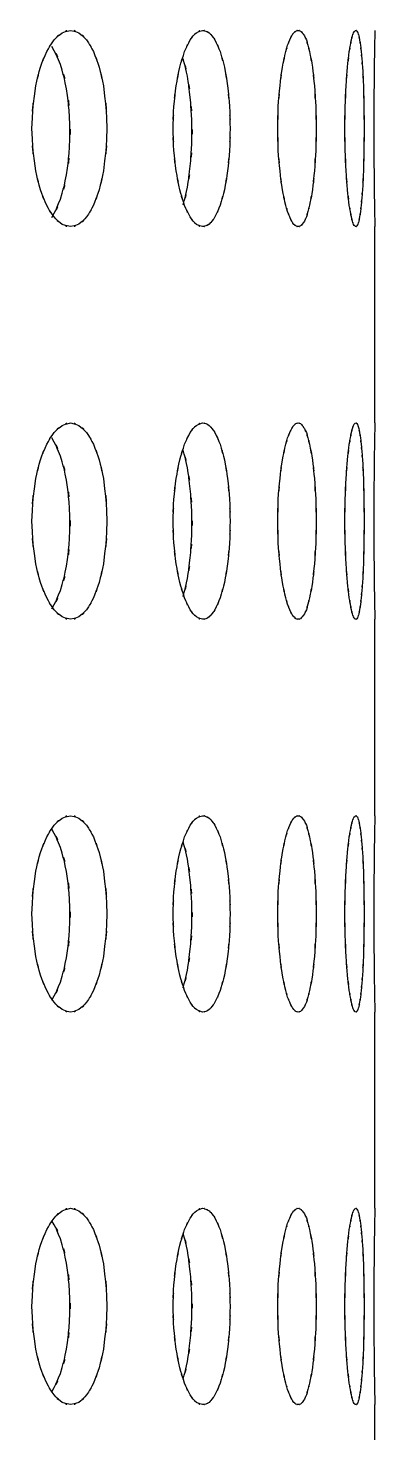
# Model space of a CAD drawing. Extents: x 1 to 213, y 3 to 234.
# Drawn here: x 208.21 to 211.62, y 101.67 to 115.52 of the extents above; entities that cross this region are included whole.
import ezdxf

# ---------------------------------------------------------------- set-up
doc = ezdxf.new("R2010")
doc.units = 0
doc.layers.add('LIVELLO_1', color=160, linetype='Continuous')

# ---------------------------------------------------------------- blocks, each defined once
blk = doc.blocks.new('AI9-BLK1')
at = {"layer": 'LIVELLO_1', "color": 7}
for p, q in [((104.386, -5.521), (104.386, -3.586)), ((104.386, -9.391), (104.386, -7.455)), ((104.386, -13.26), (104.386, -11.326)), ((104.386, -17.129), (104.386, -15.194))]:
    blk.add_line(p, q, dxfattribs=at)
for points, knots in [([(101.01, -2.619), (101.051, -3.252), (100.973, -2.409), (101.049, -3.038), (101.114, -3.316), (101.021, -2.95), (101.095, -3.223), (101.182, -3.454), (101.06, -3.15), (101.156, -3.378), (101.259, -3.552), (101.114, -3.323), (101.229, -3.491), (101.342, -3.605), (101.183, -3.461), (101.308, -3.564), (101.429, -3.607), (101.265, -3.559), (101.391, -3.586), (101.515, -3.559), (101.352, -3.607), (101.472, -3.562), (101.592, -3.461), (101.439, -3.605), (101.549, -3.491), (101.656, -3.32), (101.521, -3.552), (101.616, -3.376), (101.704, -3.148), (101.592, -3.454), (101.672, -3.223), (101.739, -2.95), (101.656, -3.316), (101.714, -3.038), (101.783, -2.409), (101.713, -3.252), (101.749, -2.619), (101.713, -1.987), (101.781, -2.83), (101.714, -2.198), (101.656, -1.922), (101.739, -2.288), (101.672, -2.014), (101.592, -1.784), (101.704, -2.089), (101.616, -1.862), (101.521, -1.687), (101.656, -1.916), (101.549, -1.747), (101.439, -1.634), (101.592, -1.778), (101.472, -1.676), (101.352, -1.63), (101.515, -1.678), (101.391, -1.652), (101.265, -1.68), (101.429, -1.63), (101.308, -1.676), (101.183, -1.778), (101.342, -1.634), (101.229, -1.747), (101.114, -1.916), (101.259, -1.687), (101.156, -1.862), (101.06, -2.089), (101.182, -1.784), (101.095, -2.014), (101.021, -2.288), (101.114, -1.922), (101.049, -2.198), (100.973, -2.83), (101.051, -1.987), (101.01, -2.619)], [0, 0, 0, 0, 1, 1, 1, 2, 2, 2, 3, 3, 3, 4, 4, 4, 5, 5, 5, 6, 6, 6, 7, 7, 7, 8, 8, 8, 9, 9, 9, 10, 10, 10, 11, 11, 11, 12, 12, 12, 13, 13, 13, 14, 14, 14, 15, 15, 15, 16, 16, 16, 17, 17, 17, 18, 18, 18, 19, 19, 19, 20, 20, 20, 21, 21, 21, 22, 22, 22, 23, 23, 23, 24, 24, 24, 24]), ([(102.401, -2.619), (102.409, -2.942), (102.392, -2.511), (102.408, -2.836), (102.438, -3.143), (102.393, -2.731), (102.431, -3.038), (102.481, -3.316), (102.409, -2.947), (102.467, -3.223), (102.532, -3.454), (102.439, -3.148), (102.513, -3.378), (102.592, -3.552), (102.481, -3.32), (102.568, -3.491), (102.613, -3.555), (102.553, -3.471), (102.598, -3.533), (102.644, -3.579), (102.581, -3.519), (102.629, -3.564), (102.721, -3.607), (102.595, -3.559), (102.691, -3.586), (102.74, -3.579), (102.677, -3.592), (102.722, -3.579), (102.77, -3.555), (102.71, -3.592), (102.754, -3.562), (102.799, -3.519), (102.741, -3.579), (102.782, -3.533), (102.827, -3.47), (102.771, -3.554), (102.811, -3.491), (102.893, -3.32), (102.791, -3.551), (102.863, -3.376), (102.929, -3.147), (102.844, -3.453), (102.906, -3.223), (102.956, -2.947), (102.893, -3.315), (102.936, -3.038), (102.967, -2.733), (102.929, -3.143), (102.956, -2.836), (102.967, -2.511), (102.956, -2.943), (102.961, -2.619), (102.956, -2.296), (102.967, -2.726), (102.956, -2.404), (102.929, -2.096), (102.967, -2.506), (102.936, -2.198), (102.893, -1.922), (102.956, -2.288), (102.906, -2.014), (102.844, -1.784), (102.929, -2.091), (102.863, -1.862), (102.791, -1.688), (102.893, -1.918), (102.811, -1.747), (102.771, -1.684), (102.827, -1.767), (102.782, -1.707), (102.741, -1.661), (102.799, -1.719), (102.754, -1.676), (102.71, -1.648), (102.77, -1.683), (102.722, -1.659), (102.677, -1.646), (102.74, -1.659), (102.691, -1.652), (102.595, -1.68), (102.721, -1.631), (102.629, -1.676), (102.581, -1.719), (102.644, -1.661), (102.598, -1.707), (102.553, -1.767), (102.613, -1.684), (102.568, -1.747), (102.481, -1.918), (102.592, -1.688), (102.513, -1.862), (102.439, -2.091), (102.532, -1.784), (102.467, -2.014), (102.409, -2.288), (102.481, -1.922), (102.431, -2.198), (102.393, -2.506), (102.438, -2.096), (102.408, -2.404), (102.392, -2.726), (102.409, -2.296), (102.401, -2.619)], [0, 0, 0, 0, 1, 1, 1, 2, 2, 2, 3, 3, 3, 4, 4, 4, 5, 5, 5, 6, 6, 6, 7, 7, 7, 8, 8, 8, 9, 9, 9, 10, 10, 10, 11, 11, 11, 12, 12, 12, 13, 13, 13, 14, 14, 14, 15, 15, 15, 16, 16, 16, 17, 17, 17, 18, 18, 18, 19, 19, 19, 20, 20, 20, 21, 21, 21, 22, 22, 22, 23, 23, 23, 24, 24, 24, 25, 25, 25, 26, 26, 26, 27, 27, 27, 28, 28, 28, 29, 29, 29, 30, 30, 30, 31, 31, 31, 32, 32, 32, 33, 33, 33, 34, 34, 34, 34]), ([(103.431, -2.619), (103.436, -2.942), (103.427, -2.511), (103.436, -2.836), (103.457, -3.143), (103.427, -2.731), (103.453, -3.038), (103.487, -3.316), (103.436, -2.947), (103.477, -3.223), (103.522, -3.453), (103.457, -3.147), (103.51, -3.378), (103.537, -3.47), (103.499, -3.346), (103.528, -3.438), (103.557, -3.517), (103.517, -3.413), (103.548, -3.491), (103.577, -3.554), (103.537, -3.47), (103.568, -3.533), (103.598, -3.579), (103.555, -3.517), (103.59, -3.564), (103.619, -3.592), (103.577, -3.555), (103.61, -3.579), (103.641, -3.592), (103.598, -3.579), (103.63, -3.586), (103.663, -3.579), (103.621, -3.592), (103.653, -3.579), (103.684, -3.555), (103.644, -3.592), (103.672, -3.562), (103.703, -3.517), (103.664, -3.579), (103.693, -3.533), (103.721, -3.47), (103.684, -3.554), (103.712, -3.491), (103.737, -3.413), (103.703, -3.517), (103.728, -3.438), (103.752, -3.344), (103.721, -3.47), (103.744, -3.376), (103.787, -3.147), (103.733, -3.453), (103.772, -3.223), (103.805, -2.947), (103.764, -3.315), (103.791, -3.038), (103.811, -2.733), (103.787, -3.143), (103.805, -2.836), (103.811, -2.511), (103.805, -2.943), (103.809, -2.619), (103.805, -2.296), (103.811, -2.726), (103.805, -2.404), (103.787, -2.096), (103.811, -2.506), (103.791, -2.198), (103.764, -1.922), (103.805, -2.291), (103.772, -2.014), (103.733, -1.785), (103.787, -2.091), (103.744, -1.862), (103.721, -1.768), (103.752, -1.892), (103.728, -1.799), (103.703, -1.72), (103.737, -1.825), (103.712, -1.747), (103.684, -1.684), (103.721, -1.767), (103.693, -1.707), (103.664, -1.661), (103.703, -1.719), (103.672, -1.676), (103.644, -1.648), (103.684, -1.683), (103.653, -1.659), (103.621, -1.648), (103.663, -1.659), (103.63, -1.652), (103.598, -1.659), (103.641, -1.648), (103.61, -1.659), (103.577, -1.684), (103.619, -1.648), (103.59, -1.676), (103.555, -1.719), (103.598, -1.661), (103.568, -1.707), (103.537, -1.768), (103.577, -1.684), (103.548, -1.747), (103.517, -1.825), (103.557, -1.72), (103.528, -1.799), (103.499, -1.892), (103.537, -1.768), (103.51, -1.862), (103.457, -2.091), (103.522, -1.785), (103.477, -2.014), (103.436, -2.291), (103.487, -1.922), (103.453, -2.198), (103.427, -2.506), (103.457, -2.096), (103.436, -2.404), (103.427, -2.726), (103.436, -2.296), (103.431, -2.619)], [0, 0, 0, 0, 1, 1, 1, 2, 2, 2, 3, 3, 3, 4, 4, 4, 5, 5, 5, 6, 6, 6, 7, 7, 7, 8, 8, 8, 9, 9, 9, 10, 10, 10, 11, 11, 11, 12, 12, 12, 13, 13, 13, 14, 14, 14, 15, 15, 15, 16, 16, 16, 17, 17, 17, 18, 18, 18, 19, 19, 19, 20, 20, 20, 21, 21, 21, 22, 22, 22, 23, 23, 23, 24, 24, 24, 25, 25, 25, 26, 26, 26, 27, 27, 27, 28, 28, 28, 29, 29, 29, 30, 30, 30, 31, 31, 31, 32, 32, 32, 33, 33, 33, 34, 34, 34, 35, 35, 35, 36, 36, 36, 37, 37, 37, 38, 38, 38, 39, 39, 39, 40, 40, 40, 40]), ([(104.09, -2.619), (104.094, -2.942), (104.089, -2.511), (104.094, -2.836), (104.106, -3.143), (104.089, -2.731), (104.104, -3.038), (104.122, -3.315), (104.094, -2.947), (104.117, -3.223), (104.142, -3.453), (104.106, -3.147), (104.135, -3.378), (104.149, -3.47), (104.129, -3.344), (104.145, -3.438), (104.161, -3.517), (104.139, -3.413), (104.155, -3.491), (104.17, -3.552), (104.149, -3.47), (104.166, -3.533), (104.18, -3.577), (104.159, -3.517), (104.176, -3.564), (104.191, -3.589), (104.17, -3.555), (104.188, -3.579), (104.204, -3.592), (104.18, -3.579), (104.198, -3.586), (104.215, -3.579), (104.194, -3.592), (104.209, -3.579), (104.225, -3.554), (104.206, -3.589), (104.219, -3.562), (104.234, -3.517), (104.215, -3.577), (104.228, -3.533), (104.242, -3.47), (104.225, -3.552), (104.236, -3.491), (104.249, -3.413), (104.234, -3.517), (104.245, -3.438), (104.257, -3.344), (104.242, -3.47), (104.252, -3.376), (104.262, -3.267), (104.249, -3.411), (104.259, -3.302), (104.268, -3.181), (104.257, -3.344), (104.265, -3.223), (104.28, -2.947), (104.261, -3.315), (104.273, -3.038), (104.282, -2.733), (104.272, -3.143), (104.278, -2.836), (104.282, -2.511), (104.278, -2.943), (104.281, -2.619), (104.278, -2.296), (104.282, -2.726), (104.278, -2.404), (104.272, -2.096), (104.282, -2.506), (104.273, -2.198), (104.261, -1.923), (104.28, -2.291), (104.265, -2.014), (104.257, -1.895), (104.268, -2.056), (104.259, -1.933), (104.249, -1.827), (104.262, -1.971), (104.252, -1.862), (104.242, -1.769), (104.257, -1.892), (104.245, -1.799), (104.234, -1.72), (104.249, -1.825), (104.236, -1.747), (104.225, -1.684), (104.242, -1.768), (104.228, -1.707), (104.215, -1.661), (104.234, -1.72), (104.219, -1.676), (104.206, -1.649), (104.225, -1.684), (104.209, -1.659), (104.194, -1.648), (104.215, -1.659), (104.198, -1.652), (104.18, -1.659), (104.204, -1.648), (104.188, -1.659), (104.17, -1.684), (104.191, -1.649), (104.176, -1.676), (104.159, -1.72), (104.18, -1.661), (104.166, -1.707), (104.149, -1.768), (104.17, -1.684), (104.155, -1.747), (104.139, -1.825), (104.161, -1.72), (104.145, -1.799), (104.129, -1.892), (104.149, -1.769), (104.135, -1.862), (104.106, -2.091), (104.142, -1.785), (104.117, -2.014), (104.094, -2.291), (104.122, -1.922), (104.104, -2.198), (104.089, -2.507), (104.106, -2.096), (104.094, -2.404), (104.089, -2.726), (104.094, -2.296), (104.09, -2.619)], [0, 0, 0, 0, 1, 1, 1, 2, 2, 2, 3, 3, 3, 4, 4, 4, 5, 5, 5, 6, 6, 6, 7, 7, 7, 8, 8, 8, 9, 9, 9, 10, 10, 10, 11, 11, 11, 12, 12, 12, 13, 13, 13, 14, 14, 14, 15, 15, 15, 16, 16, 16, 17, 17, 17, 18, 18, 18, 19, 19, 19, 20, 20, 20, 21, 21, 21, 22, 22, 22, 23, 23, 23, 24, 24, 24, 25, 25, 25, 26, 26, 26, 27, 27, 27, 28, 28, 28, 29, 29, 29, 30, 30, 30, 31, 31, 31, 32, 32, 32, 33, 33, 33, 34, 34, 34, 35, 35, 35, 36, 36, 36, 37, 37, 37, 38, 38, 38, 39, 39, 39, 40, 40, 40, 41, 41, 41, 42, 42, 42, 42]), ([(104.386, -1.652), (104.38, -1.975), (104.376, -2.298), (104.376, -2.619), (104.376, -2.94), (104.38, -3.265), (104.386, -3.586)], [0, 0, 0, 0, 1, 1, 1, 2, 2, 2, 2]), ([(101.208, -3.495), (101.343, -3.231), (101.173, -3.589), (101.292, -3.315), (101.389, -2.958), (101.269, -3.438), (101.352, -3.077), (101.405, -2.661), (101.342, -3.216), (101.382, -2.799), (101.389, -2.362), (101.389, -2.943), (101.382, -2.507), (101.342, -2.088), (101.405, -2.644), (101.352, -2.228), (101.269, -1.867), (101.389, -2.346), (101.292, -1.987), (101.173, -1.716), (101.343, -2.074), (101.208, -1.81)], [0, 0, 0, 0, 1, 1, 1, 2, 2, 2, 3, 3, 3, 4, 4, 4, 5, 5, 5, 6, 6, 6, 7, 7, 7, 7]), ([(102.5, -3.373), (102.566, -3.114), (102.483, -3.461), (102.541, -3.199), (102.588, -2.891), (102.53, -3.301), (102.569, -2.992), (102.595, -2.657), (102.565, -3.106), (102.585, -2.767), (102.587, -2.421), (102.587, -2.884), (102.585, -2.537), (102.565, -2.198), (102.595, -2.648), (102.569, -2.312), (102.53, -2.003), (102.588, -2.415), (102.541, -2.105), (102.483, -1.843), (102.566, -2.191), (102.5, -1.93)], [0, 0, 0, 0, 1, 1, 1, 2, 2, 2, 3, 3, 3, 4, 4, 4, 5, 5, 5, 6, 6, 6, 7, 7, 7, 7]), ([(101.01, -6.489), (101.051, -7.119), (100.973, -6.28), (101.049, -6.91), (101.114, -7.185), (101.021, -6.817), (101.095, -7.093), (101.182, -7.325), (101.06, -7.017), (101.156, -7.245), (101.259, -7.421), (101.114, -7.192), (101.229, -7.361), (101.342, -7.473), (101.183, -7.332), (101.308, -7.432), (101.429, -7.477), (101.265, -7.428), (101.391, -7.455), (101.515, -7.428), (101.352, -7.477), (101.472, -7.432), (101.592, -7.332), (101.439, -7.473), (101.549, -7.361), (101.656, -7.192), (101.521, -7.421), (101.616, -7.245), (101.704, -7.017), (101.592, -7.325), (101.672, -7.093), (101.739, -6.817), (101.656, -7.185), (101.714, -6.91), (101.783, -6.28), (101.713, -7.119), (101.749, -6.489), (101.713, -5.856), (101.781, -6.696), (101.714, -6.069), (101.656, -5.792), (101.739, -6.159), (101.672, -5.884), (101.592, -5.652), (101.704, -5.96), (101.616, -5.731), (101.521, -5.557), (101.656, -5.785), (101.549, -5.616), (101.439, -5.503), (101.592, -5.647), (101.472, -5.545), (101.352, -5.5), (101.515, -5.549), (101.391, -5.521), (101.265, -5.549), (101.429, -5.5), (101.308, -5.545), (101.183, -5.647), (101.342, -5.503), (101.229, -5.616), (101.114, -5.785), (101.259, -5.557), (101.156, -5.731), (101.06, -5.96), (101.182, -5.652), (101.095, -5.884), (101.021, -6.159), (101.114, -5.791), (101.049, -6.069), (100.973, -6.696), (101.051, -5.856), (101.01, -6.489)], [0, 0, 0, 0, 1, 1, 1, 2, 2, 2, 3, 3, 3, 4, 4, 4, 5, 5, 5, 6, 6, 6, 7, 7, 7, 8, 8, 8, 9, 9, 9, 10, 10, 10, 11, 11, 11, 12, 12, 12, 13, 13, 13, 14, 14, 14, 15, 15, 15, 16, 16, 16, 17, 17, 17, 18, 18, 18, 19, 19, 19, 20, 20, 20, 21, 21, 21, 22, 22, 22, 23, 23, 23, 24, 24, 24, 24]), ([(102.401, -6.489), (102.409, -6.812), (102.392, -6.382), (102.408, -6.703), (102.438, -7.013), (102.393, -6.603), (102.431, -6.91), (102.481, -7.185), (102.409, -6.817), (102.467, -7.093), (102.532, -7.323), (102.439, -7.017), (102.513, -7.245), (102.592, -7.421), (102.481, -7.192), (102.568, -7.361), (102.613, -7.424), (102.553, -7.34), (102.598, -7.402), (102.644, -7.448), (102.581, -7.388), (102.629, -7.432), (102.721, -7.477), (102.595, -7.428), (102.691, -7.455), (102.74, -7.449), (102.677, -7.462), (102.722, -7.45), (102.77, -7.425), (102.71, -7.46), (102.754, -7.432), (102.799, -7.388), (102.741, -7.448), (102.782, -7.402), (102.827, -7.34), (102.771, -7.424), (102.811, -7.361), (102.893, -7.191), (102.791, -7.421), (102.863, -7.245), (102.929, -7.017), (102.844, -7.323), (102.906, -7.093), (102.956, -6.817), (102.893, -7.185), (102.936, -6.91), (102.967, -6.603), (102.929, -7.012), (102.956, -6.706), (102.967, -6.38), (102.956, -6.812), (102.961, -6.489), (102.956, -6.164), (102.967, -6.597), (102.956, -6.271), (102.929, -5.965), (102.967, -6.375), (102.936, -6.069), (102.893, -5.792), (102.956, -6.159), (102.906, -5.884), (102.844, -5.655), (102.929, -5.96), (102.863, -5.731), (102.791, -5.557), (102.893, -5.786), (102.811, -5.616), (102.771, -5.553), (102.827, -5.637), (102.782, -5.577), (102.741, -5.529), (102.799, -5.589), (102.754, -5.545), (102.71, -5.517), (102.77, -5.552), (102.722, -5.527), (102.677, -5.517), (102.74, -5.528), (102.691, -5.521), (102.595, -5.549), (102.721, -5.5), (102.629, -5.545), (102.581, -5.589), (102.644, -5.529), (102.598, -5.577), (102.553, -5.637), (102.613, -5.553), (102.568, -5.616), (102.481, -5.786), (102.592, -5.557), (102.513, -5.731), (102.439, -5.96), (102.532, -5.655), (102.467, -5.884), (102.409, -6.159), (102.481, -5.792), (102.431, -6.069), (102.393, -6.376), (102.438, -5.964), (102.408, -6.272), (102.392, -6.595), (102.409, -6.165), (102.401, -6.489)], [0, 0, 0, 0, 1, 1, 1, 2, 2, 2, 3, 3, 3, 4, 4, 4, 5, 5, 5, 6, 6, 6, 7, 7, 7, 8, 8, 8, 9, 9, 9, 10, 10, 10, 11, 11, 11, 12, 12, 12, 13, 13, 13, 14, 14, 14, 15, 15, 15, 16, 16, 16, 17, 17, 17, 18, 18, 18, 19, 19, 19, 20, 20, 20, 21, 21, 21, 22, 22, 22, 23, 23, 23, 24, 24, 24, 25, 25, 25, 26, 26, 26, 27, 27, 27, 28, 28, 28, 29, 29, 29, 30, 30, 30, 31, 31, 31, 32, 32, 32, 33, 33, 33, 34, 34, 34, 34]), ([(103.431, -6.489), (103.436, -6.812), (103.427, -6.382), (103.436, -6.703), (103.457, -7.013), (103.427, -6.603), (103.453, -6.91), (103.487, -7.185), (103.436, -6.817), (103.477, -7.093), (103.522, -7.323), (103.457, -7.017), (103.51, -7.245), (103.537, -7.339), (103.499, -7.214), (103.528, -7.308), (103.557, -7.388), (103.517, -7.282), (103.548, -7.361), (103.577, -7.424), (103.537, -7.339), (103.568, -7.402), (103.598, -7.446), (103.555, -7.388), (103.59, -7.432), (103.619, -7.459), (103.577, -7.424), (103.61, -7.45), (103.641, -7.46), (103.598, -7.449), (103.63, -7.455), (103.663, -7.449), (103.621, -7.46), (103.653, -7.45), (103.684, -7.424), (103.644, -7.459), (103.672, -7.432), (103.703, -7.388), (103.664, -7.446), (103.693, -7.402), (103.721, -7.339), (103.684, -7.424), (103.712, -7.361), (103.737, -7.282), (103.703, -7.386), (103.728, -7.308), (103.752, -7.214), (103.721, -7.339), (103.744, -7.245), (103.787, -7.017), (103.733, -7.323), (103.772, -7.093), (103.805, -6.817), (103.764, -7.185), (103.791, -6.91), (103.811, -6.603), (103.787, -7.012), (103.805, -6.706), (103.811, -6.38), (103.805, -6.812), (103.809, -6.489), (103.805, -6.164), (103.811, -6.597), (103.805, -6.271), (103.787, -5.965), (103.811, -6.376), (103.791, -6.069), (103.764, -5.793), (103.805, -6.159), (103.772, -5.884), (103.733, -5.655), (103.787, -5.96), (103.744, -5.731), (103.721, -5.638), (103.752, -5.763), (103.728, -5.669), (103.703, -5.591), (103.737, -5.696), (103.712, -5.616), (103.684, -5.555), (103.721, -5.638), (103.693, -5.577), (103.664, -5.531), (103.703, -5.589), (103.672, -5.545), (103.644, -5.517), (103.684, -5.552), (103.653, -5.527), (103.621, -5.517), (103.663, -5.528), (103.63, -5.521), (103.598, -5.529), (103.641, -5.517), (103.61, -5.527), (103.577, -5.552), (103.619, -5.517), (103.59, -5.545), (103.555, -5.589), (103.598, -5.531), (103.568, -5.577), (103.537, -5.638), (103.577, -5.555), (103.548, -5.616), (103.517, -5.696), (103.557, -5.591), (103.528, -5.669), (103.499, -5.763), (103.537, -5.638), (103.51, -5.731), (103.457, -5.96), (103.522, -5.655), (103.477, -5.884), (103.436, -6.159), (103.487, -5.792), (103.453, -6.069), (103.427, -6.376), (103.457, -5.965), (103.436, -6.272), (103.427, -6.597), (103.436, -6.165), (103.431, -6.489)], [0, 0, 0, 0, 1, 1, 1, 2, 2, 2, 3, 3, 3, 4, 4, 4, 5, 5, 5, 6, 6, 6, 7, 7, 7, 8, 8, 8, 9, 9, 9, 10, 10, 10, 11, 11, 11, 12, 12, 12, 13, 13, 13, 14, 14, 14, 15, 15, 15, 16, 16, 16, 17, 17, 17, 18, 18, 18, 19, 19, 19, 20, 20, 20, 21, 21, 21, 22, 22, 22, 23, 23, 23, 24, 24, 24, 25, 25, 25, 26, 26, 26, 27, 27, 27, 28, 28, 28, 29, 29, 29, 30, 30, 30, 31, 31, 31, 32, 32, 32, 33, 33, 33, 34, 34, 34, 35, 35, 35, 36, 36, 36, 37, 37, 37, 38, 38, 38, 39, 39, 39, 40, 40, 40, 40]), ([(104.09, -6.489), (104.094, -6.812), (104.089, -6.382), (104.094, -6.703), (104.106, -7.013), (104.089, -6.603), (104.104, -6.91), (104.122, -7.185), (104.094, -6.817), (104.117, -7.093), (104.142, -7.323), (104.106, -7.017), (104.135, -7.245), (104.149, -7.339), (104.129, -7.214), (104.145, -7.308), (104.161, -7.386), (104.139, -7.282), (104.155, -7.361), (104.17, -7.424), (104.149, -7.339), (104.166, -7.402), (104.18, -7.446), (104.159, -7.388), (104.176, -7.432), (104.191, -7.459), (104.17, -7.424), (104.188, -7.45), (104.204, -7.46), (104.18, -7.449), (104.198, -7.455), (104.215, -7.449), (104.194, -7.46), (104.209, -7.45), (104.225, -7.424), (104.206, -7.459), (104.219, -7.432), (104.234, -7.388), (104.215, -7.446), (104.228, -7.402), (104.242, -7.339), (104.225, -7.424), (104.236, -7.361), (104.249, -7.282), (104.234, -7.386), (104.245, -7.308), (104.257, -7.214), (104.242, -7.339), (104.252, -7.245), (104.262, -7.138), (104.249, -7.282), (104.259, -7.172), (104.268, -7.052), (104.257, -7.214), (104.265, -7.093), (104.28, -6.817), (104.261, -7.185), (104.273, -6.91), (104.282, -6.603), (104.272, -7.012), (104.278, -6.706), (104.282, -6.38), (104.278, -6.812), (104.281, -6.489), (104.278, -6.165), (104.282, -6.597), (104.278, -6.271), (104.272, -5.965), (104.282, -6.376), (104.273, -6.069), (104.261, -5.793), (104.28, -6.159), (104.265, -5.884), (104.257, -5.763), (104.268, -5.925), (104.259, -5.803), (104.249, -5.696), (104.262, -5.839), (104.252, -5.731), (104.242, -5.638), (104.257, -5.763), (104.245, -5.669), (104.234, -5.591), (104.249, -5.696), (104.236, -5.616), (104.225, -5.555), (104.242, -5.638), (104.228, -5.577), (104.215, -5.531), (104.234, -5.589), (104.219, -5.545), (104.206, -5.518), (104.225, -5.553), (104.209, -5.527), (104.194, -5.517), (104.215, -5.529), (104.198, -5.521), (104.18, -5.529), (104.204, -5.517), (104.188, -5.527), (104.17, -5.553), (104.191, -5.518), (104.176, -5.545), (104.159, -5.589), (104.18, -5.531), (104.166, -5.577), (104.149, -5.638), (104.17, -5.555), (104.155, -5.616), (104.139, -5.696), (104.161, -5.591), (104.145, -5.669), (104.129, -5.763), (104.149, -5.638), (104.135, -5.731), (104.106, -5.96), (104.142, -5.655), (104.117, -5.884), (104.094, -6.159), (104.122, -5.793), (104.104, -6.069), (104.089, -6.376), (104.106, -5.965), (104.094, -6.272), (104.089, -6.597), (104.094, -6.165), (104.09, -6.489)], [0, 0, 0, 0, 1, 1, 1, 2, 2, 2, 3, 3, 3, 4, 4, 4, 5, 5, 5, 6, 6, 6, 7, 7, 7, 8, 8, 8, 9, 9, 9, 10, 10, 10, 11, 11, 11, 12, 12, 12, 13, 13, 13, 14, 14, 14, 15, 15, 15, 16, 16, 16, 17, 17, 17, 18, 18, 18, 19, 19, 19, 20, 20, 20, 21, 21, 21, 22, 22, 22, 23, 23, 23, 24, 24, 24, 25, 25, 25, 26, 26, 26, 27, 27, 27, 28, 28, 28, 29, 29, 29, 30, 30, 30, 31, 31, 31, 32, 32, 32, 33, 33, 33, 34, 34, 34, 35, 35, 35, 36, 36, 36, 37, 37, 37, 38, 38, 38, 39, 39, 39, 40, 40, 40, 41, 41, 41, 42, 42, 42, 42]), ([(104.386, -5.521), (104.38, -5.844), (104.376, -6.165), (104.376, -6.489), (104.376, -6.812), (104.38, -7.133), (104.386, -7.455)], [0, 0, 0, 0, 1, 1, 1, 2, 2, 2, 2]), ([(101.208, -7.351), (101.343, -7.089), (101.173, -7.446), (101.292, -7.172), (101.389, -6.815), (101.269, -7.293), (101.352, -6.932), (101.405, -6.517), (101.342, -7.073), (101.382, -6.656), (101.389, -6.218), (101.389, -6.801), (101.382, -6.365), (101.342, -5.946), (101.405, -6.502), (101.352, -6.085), (101.269, -5.725), (101.389, -6.204), (101.292, -5.847), (101.173, -5.574), (101.343, -5.932), (101.208, -5.668)], [0, 0, 0, 0, 1, 1, 1, 2, 2, 2, 3, 3, 3, 4, 4, 4, 5, 5, 5, 6, 6, 6, 7, 7, 7, 7]), ([(102.5, -7.23), (102.566, -6.97), (102.483, -7.319), (102.541, -7.055), (102.588, -6.748), (102.53, -7.16), (102.569, -6.851), (102.595, -6.513), (102.565, -6.963), (102.585, -6.625), (102.587, -6.276), (102.587, -6.741), (102.585, -6.393), (102.565, -6.056), (102.595, -6.506), (102.569, -6.169), (102.53, -5.859), (102.588, -6.27), (102.541, -5.962), (102.483, -5.7), (102.566, -6.049), (102.5, -5.788)], [0, 0, 0, 0, 1, 1, 1, 2, 2, 2, 3, 3, 3, 4, 4, 4, 5, 5, 5, 6, 6, 6, 7, 7, 7, 7]), ([(101.01, -10.358), (101.051, -10.99), (100.973, -10.149), (101.049, -10.779), (101.114, -11.054), (101.021, -10.688), (101.095, -10.962), (101.182, -11.194), (101.06, -10.889), (101.156, -11.114), (101.259, -11.29), (101.114, -11.062), (101.229, -11.23), (101.342, -11.343), (101.183, -11.201), (101.308, -11.301), (101.429, -11.346), (101.265, -11.299), (101.391, -11.326), (101.515, -11.299), (101.352, -11.346), (101.472, -11.301), (101.592, -11.201), (101.439, -11.343), (101.549, -11.23), (101.656, -11.061), (101.521, -11.289), (101.616, -11.114), (101.704, -10.888), (101.592, -11.194), (101.672, -10.962), (101.739, -10.688), (101.656, -11.054), (101.714, -10.779), (101.783, -10.149), (101.713, -10.99), (101.749, -10.358), (101.713, -9.725), (101.781, -10.568), (101.714, -9.939), (101.656, -9.661), (101.739, -10.027), (101.672, -9.754), (101.592, -9.523), (101.704, -9.829), (101.616, -9.601), (101.521, -9.425), (101.656, -9.657), (101.549, -9.486), (101.439, -9.373), (101.592, -9.517), (101.472, -9.415), (101.352, -9.37), (101.515, -9.418), (101.391, -9.391), (101.265, -9.418), (101.429, -9.37), (101.308, -9.415), (101.183, -9.517), (101.342, -9.373), (101.229, -9.486), (101.114, -9.655), (101.259, -9.425), (101.156, -9.601), (101.06, -9.829), (101.182, -9.523), (101.095, -9.754), (101.021, -10.027), (101.114, -9.661), (101.049, -9.939), (100.973, -10.568), (101.051, -9.725), (101.01, -10.358)], [0, 0, 0, 0, 1, 1, 1, 2, 2, 2, 3, 3, 3, 4, 4, 4, 5, 5, 5, 6, 6, 6, 7, 7, 7, 8, 8, 8, 9, 9, 9, 10, 10, 10, 11, 11, 11, 12, 12, 12, 13, 13, 13, 14, 14, 14, 15, 15, 15, 16, 16, 16, 17, 17, 17, 18, 18, 18, 19, 19, 19, 20, 20, 20, 21, 21, 21, 22, 22, 22, 23, 23, 23, 24, 24, 24, 24]), ([(102.401, -10.358), (102.409, -10.681), (102.392, -10.251), (102.408, -10.573), (102.438, -10.882), (102.393, -10.471), (102.431, -10.779), (102.481, -11.054), (102.409, -10.688), (102.467, -10.962), (102.532, -11.194), (102.439, -10.888), (102.513, -11.114), (102.592, -11.289), (102.481, -11.059), (102.568, -11.23), (102.613, -11.291), (102.553, -11.21), (102.598, -11.272), (102.644, -11.318), (102.581, -11.259), (102.629, -11.301), (102.721, -11.345), (102.595, -11.299), (102.691, -11.326), (102.74, -11.318), (102.677, -11.331), (102.722, -11.32), (102.77, -11.293), (102.71, -11.331), (102.754, -11.301), (102.799, -11.259), (102.741, -11.318), (102.782, -11.272), (102.827, -11.21), (102.771, -11.291), (102.811, -11.23), (102.893, -11.059), (102.791, -11.289), (102.863, -11.114), (102.929, -10.886), (102.844, -11.194), (102.906, -10.962), (102.956, -10.688), (102.893, -11.054), (102.936, -10.779), (102.967, -10.473), (102.929, -10.882), (102.956, -10.573), (102.967, -10.251), (102.956, -10.682), (102.961, -10.358), (102.956, -10.034), (102.967, -10.466), (102.956, -10.143), (102.929, -9.835), (102.967, -10.245), (102.936, -9.939), (102.893, -9.662), (102.956, -10.027), (102.906, -9.754), (102.844, -9.524), (102.929, -9.83), (102.863, -9.601), (102.791, -9.428), (102.893, -9.657), (102.811, -9.486), (102.771, -9.423), (102.827, -9.507), (102.782, -9.444), (102.741, -9.398), (102.799, -9.458), (102.754, -9.415), (102.71, -9.386), (102.77, -9.422), (102.722, -9.398), (102.677, -9.384), (102.74, -9.398), (102.691, -9.391), (102.595, -9.419), (102.721, -9.37), (102.629, -9.415), (102.581, -9.458), (102.644, -9.4), (102.598, -9.444), (102.553, -9.507), (102.613, -9.423), (102.568, -9.486), (102.481, -9.657), (102.592, -9.428), (102.513, -9.601), (102.439, -9.83), (102.532, -9.524), (102.467, -9.754), (102.409, -10.027), (102.481, -9.661), (102.431, -9.939), (102.393, -10.246), (102.438, -9.835), (102.408, -10.143), (102.392, -10.466), (102.409, -10.034), (102.401, -10.358)], [0, 0, 0, 0, 1, 1, 1, 2, 2, 2, 3, 3, 3, 4, 4, 4, 5, 5, 5, 6, 6, 6, 7, 7, 7, 8, 8, 8, 9, 9, 9, 10, 10, 10, 11, 11, 11, 12, 12, 12, 13, 13, 13, 14, 14, 14, 15, 15, 15, 16, 16, 16, 17, 17, 17, 18, 18, 18, 19, 19, 19, 20, 20, 20, 21, 21, 21, 22, 22, 22, 23, 23, 23, 24, 24, 24, 25, 25, 25, 26, 26, 26, 27, 27, 27, 28, 28, 28, 29, 29, 29, 30, 30, 30, 31, 31, 31, 32, 32, 32, 33, 33, 33, 34, 34, 34, 34]), ([(103.431, -10.358), (103.436, -10.681), (103.427, -10.251), (103.436, -10.573), (103.457, -10.882), (103.427, -10.471), (103.453, -10.779), (103.487, -11.054), (103.436, -10.688), (103.477, -10.962), (103.522, -11.194), (103.457, -10.886), (103.51, -11.114), (103.537, -11.209), (103.499, -11.086), (103.528, -11.178), (103.557, -11.257), (103.517, -11.152), (103.548, -11.23), (103.577, -11.291), (103.537, -11.21), (103.568, -11.272), (103.598, -11.318), (103.555, -11.258), (103.59, -11.301), (103.619, -11.331), (103.577, -11.293), (103.61, -11.32), (103.641, -11.331), (103.598, -11.318), (103.63, -11.326), (103.663, -11.318), (103.621, -11.331), (103.653, -11.32), (103.684, -11.293), (103.644, -11.331), (103.672, -11.301), (103.703, -11.258), (103.664, -11.318), (103.693, -11.272), (103.721, -11.21), (103.684, -11.291), (103.712, -11.23), (103.737, -11.152), (103.703, -11.257), (103.728, -11.178), (103.752, -11.085), (103.721, -11.209), (103.744, -11.114), (103.787, -10.886), (103.733, -11.192), (103.772, -10.962), (103.805, -10.688), (103.764, -11.054), (103.791, -10.779), (103.811, -10.473), (103.787, -10.882), (103.805, -10.573), (103.811, -10.251), (103.805, -10.682), (103.809, -10.358), (103.805, -10.034), (103.811, -10.466), (103.805, -10.143), (103.787, -9.835), (103.811, -10.245), (103.791, -9.939), (103.764, -9.662), (103.805, -10.027), (103.772, -9.754), (103.733, -9.524), (103.787, -9.83), (103.744, -9.601), (103.721, -9.508), (103.752, -9.633), (103.728, -9.538), (103.703, -9.461), (103.737, -9.563), (103.712, -9.486), (103.684, -9.423), (103.721, -9.507), (103.693, -9.444), (103.664, -9.4), (103.703, -9.46), (103.672, -9.415), (103.644, -9.386), (103.684, -9.422), (103.653, -9.398), (103.621, -9.384), (103.663, -9.398), (103.63, -9.391), (103.598, -9.398), (103.641, -9.384), (103.61, -9.398), (103.577, -9.422), (103.619, -9.386), (103.59, -9.415), (103.555, -9.46), (103.598, -9.4), (103.568, -9.444), (103.537, -9.507), (103.577, -9.423), (103.548, -9.486), (103.517, -9.563), (103.557, -9.461), (103.528, -9.538), (103.499, -9.633), (103.537, -9.508), (103.51, -9.601), (103.457, -9.83), (103.522, -9.524), (103.477, -9.754), (103.436, -10.028), (103.487, -9.662), (103.453, -9.939), (103.427, -10.246), (103.457, -9.835), (103.436, -10.143), (103.427, -10.466), (103.436, -10.034), (103.431, -10.358)], [0, 0, 0, 0, 1, 1, 1, 2, 2, 2, 3, 3, 3, 4, 4, 4, 5, 5, 5, 6, 6, 6, 7, 7, 7, 8, 8, 8, 9, 9, 9, 10, 10, 10, 11, 11, 11, 12, 12, 12, 13, 13, 13, 14, 14, 14, 15, 15, 15, 16, 16, 16, 17, 17, 17, 18, 18, 18, 19, 19, 19, 20, 20, 20, 21, 21, 21, 22, 22, 22, 23, 23, 23, 24, 24, 24, 25, 25, 25, 26, 26, 26, 27, 27, 27, 28, 28, 28, 29, 29, 29, 30, 30, 30, 31, 31, 31, 32, 32, 32, 33, 33, 33, 34, 34, 34, 35, 35, 35, 36, 36, 36, 37, 37, 37, 38, 38, 38, 39, 39, 39, 40, 40, 40, 40]), ([(104.09, -10.358), (104.094, -10.681), (104.089, -10.251), (104.094, -10.573), (104.106, -10.882), (104.089, -10.471), (104.104, -10.779), (104.122, -11.054), (104.094, -10.686), (104.117, -10.962), (104.142, -11.192), (104.106, -10.886), (104.135, -11.114), (104.149, -11.209), (104.129, -11.085), (104.145, -11.178), (104.161, -11.257), (104.139, -11.152), (104.155, -11.23), (104.17, -11.29), (104.149, -11.209), (104.166, -11.272), (104.18, -11.318), (104.159, -11.257), (104.176, -11.301), (104.191, -11.328), (104.17, -11.291), (104.188, -11.32), (104.204, -11.331), (104.18, -11.318), (104.198, -11.326), (104.215, -11.318), (104.194, -11.331), (104.209, -11.32), (104.225, -11.291), (104.206, -11.328), (104.219, -11.301), (104.234, -11.257), (104.215, -11.318), (104.228, -11.272), (104.242, -11.209), (104.225, -11.29), (104.236, -11.23), (104.249, -11.152), (104.234, -11.257), (104.245, -11.178), (104.257, -11.085), (104.242, -11.209), (104.252, -11.114), (104.262, -11.008), (104.249, -11.15), (104.259, -11.043), (104.268, -10.921), (104.257, -11.083), (104.265, -10.962), (104.28, -10.686), (104.261, -11.054), (104.273, -10.779), (104.282, -10.473), (104.272, -10.882), (104.278, -10.573), (104.282, -10.251), (104.278, -10.682), (104.281, -10.358), (104.278, -10.034), (104.282, -10.466), (104.278, -10.143), (104.272, -9.835), (104.282, -10.245), (104.273, -9.939), (104.261, -9.662), (104.28, -10.028), (104.265, -9.754), (104.257, -9.634), (104.268, -9.795), (104.259, -9.673), (104.249, -9.565), (104.262, -9.71), (104.252, -9.601), (104.242, -9.508), (104.257, -9.633), (104.245, -9.538), (104.234, -9.461), (104.249, -9.563), (104.236, -9.486), (104.225, -9.423), (104.242, -9.508), (104.228, -9.444), (104.215, -9.4), (104.234, -9.461), (104.219, -9.415), (104.206, -9.386), (104.225, -9.423), (104.209, -9.398), (104.194, -9.386), (104.215, -9.398), (104.198, -9.391), (104.18, -9.398), (104.204, -9.386), (104.188, -9.398), (104.17, -9.423), (104.191, -9.386), (104.176, -9.415), (104.159, -9.461), (104.18, -9.4), (104.166, -9.444), (104.149, -9.508), (104.17, -9.423), (104.155, -9.486), (104.139, -9.563), (104.161, -9.461), (104.145, -9.538), (104.129, -9.633), (104.149, -9.508), (104.135, -9.601), (104.106, -9.83), (104.142, -9.525), (104.117, -9.754), (104.094, -10.028), (104.122, -9.662), (104.104, -9.939), (104.089, -10.246), (104.106, -9.835), (104.094, -10.143), (104.089, -10.466), (104.094, -10.034), (104.09, -10.358)], [0, 0, 0, 0, 1, 1, 1, 2, 2, 2, 3, 3, 3, 4, 4, 4, 5, 5, 5, 6, 6, 6, 7, 7, 7, 8, 8, 8, 9, 9, 9, 10, 10, 10, 11, 11, 11, 12, 12, 12, 13, 13, 13, 14, 14, 14, 15, 15, 15, 16, 16, 16, 17, 17, 17, 18, 18, 18, 19, 19, 19, 20, 20, 20, 21, 21, 21, 22, 22, 22, 23, 23, 23, 24, 24, 24, 25, 25, 25, 26, 26, 26, 27, 27, 27, 28, 28, 28, 29, 29, 29, 30, 30, 30, 31, 31, 31, 32, 32, 32, 33, 33, 33, 34, 34, 34, 35, 35, 35, 36, 36, 36, 37, 37, 37, 38, 38, 38, 39, 39, 39, 40, 40, 40, 41, 41, 41, 42, 42, 42, 42]), ([(104.386, -9.391), (104.38, -9.714), (104.376, -10.035), (104.376, -10.358), (104.376, -10.679), (104.38, -11.004), (104.386, -11.326)], [0, 0, 0, 0, 1, 1, 1, 2, 2, 2, 2]), ([(101.208, -11.209), (101.343, -10.945), (101.173, -11.304), (101.292, -11.03), (101.389, -10.673), (101.269, -11.152), (101.352, -10.791), (101.405, -10.374), (101.342, -10.93), (101.382, -10.512), (101.389, -10.076), (101.389, -10.657), (101.382, -10.22), (101.342, -9.802), (101.405, -10.359), (101.352, -9.942), (101.269, -9.581), (101.389, -10.062), (101.292, -9.704), (101.173, -9.43), (101.343, -9.788), (101.208, -9.524)], [0, 0, 0, 0, 1, 1, 1, 2, 2, 2, 3, 3, 3, 4, 4, 4, 5, 5, 5, 6, 6, 6, 7, 7, 7, 7]), ([(102.5, -11.087), (102.566, -10.828), (102.483, -11.177), (102.541, -10.913), (102.588, -10.605), (102.53, -11.018), (102.569, -10.707), (102.595, -10.369), (102.565, -10.821), (102.585, -10.484), (102.587, -10.134), (102.587, -10.598), (102.585, -10.251), (102.565, -9.911), (102.595, -10.364), (102.569, -10.024), (102.53, -9.716), (102.588, -10.128), (102.541, -9.82), (102.483, -9.557), (102.566, -9.905), (102.5, -9.646)], [0, 0, 0, 0, 1, 1, 1, 2, 2, 2, 3, 3, 3, 4, 4, 4, 5, 5, 5, 6, 6, 6, 7, 7, 7, 7]), ([(101.01, -14.229), (101.051, -14.86), (100.973, -14.019), (101.049, -14.649), (101.114, -14.924), (101.021, -14.557), (101.095, -14.832), (101.182, -15.063), (101.06, -14.757), (101.156, -14.984), (101.259, -15.159), (101.114, -14.93), (101.229, -15.099), (101.342, -15.212), (101.183, -15.071), (101.308, -15.173), (101.429, -15.216), (101.265, -15.167), (101.391, -15.194), (101.515, -15.167), (101.352, -15.216), (101.472, -15.173), (101.592, -15.071), (101.439, -15.211), (101.549, -15.099), (101.656, -14.93), (101.521, -15.159), (101.616, -14.984), (101.704, -14.757), (101.592, -15.063), (101.672, -14.832), (101.739, -14.557), (101.656, -14.923), (101.714, -14.649), (101.783, -14.019), (101.713, -14.86), (101.749, -14.229), (101.713, -13.595), (101.781, -14.435), (101.714, -13.808), (101.656, -13.531), (101.739, -13.899), (101.672, -13.623), (101.592, -13.393), (101.704, -13.699), (101.616, -13.47), (101.521, -13.296), (101.656, -13.526), (101.549, -13.355), (101.439, -13.242), (101.592, -13.386), (101.472, -13.285), (101.352, -13.239), (101.515, -13.288), (101.391, -13.26), (101.265, -13.288), (101.429, -13.239), (101.308, -13.285), (101.183, -13.386), (101.342, -13.243), (101.229, -13.357), (101.114, -13.526), (101.259, -13.296), (101.156, -13.47), (101.06, -13.699), (101.182, -13.393), (101.095, -13.623), (101.021, -13.899), (101.114, -13.531), (101.049, -13.808), (100.973, -14.435), (101.051, -13.595), (101.01, -14.229)], [0, 0, 0, 0, 1, 1, 1, 2, 2, 2, 3, 3, 3, 4, 4, 4, 5, 5, 5, 6, 6, 6, 7, 7, 7, 8, 8, 8, 9, 9, 9, 10, 10, 10, 11, 11, 11, 12, 12, 12, 13, 13, 13, 14, 14, 14, 15, 15, 15, 16, 16, 16, 17, 17, 17, 18, 18, 18, 19, 19, 19, 20, 20, 20, 21, 21, 21, 22, 22, 22, 23, 23, 23, 24, 24, 24, 24]), ([(101.208, -15.067), (101.343, -14.803), (101.173, -15.159), (101.292, -14.887), (101.389, -14.53), (101.269, -15.01), (101.352, -14.648), (101.405, -14.233), (101.342, -14.787), (101.382, -14.369), (101.389, -13.932), (101.389, -14.516), (101.382, -14.079), (101.342, -13.66), (101.405, -14.217), (101.352, -13.801), (101.269, -13.439), (101.389, -13.92), (101.292, -13.561), (101.173, -13.287), (101.343, -13.644), (101.208, -13.382)], [0, 0, 0, 0, 1, 1, 1, 2, 2, 2, 3, 3, 3, 4, 4, 4, 5, 5, 5, 6, 6, 6, 7, 7, 7, 7]), ([(102.401, -14.229), (102.409, -14.551), (102.392, -14.121), (102.408, -14.442), (102.438, -14.751), (102.393, -14.342), (102.431, -14.649), (102.481, -14.923), (102.409, -14.557), (102.467, -14.832), (102.532, -15.063), (102.439, -14.757), (102.513, -14.984), (102.592, -15.159), (102.481, -14.93), (102.568, -15.099), (102.613, -15.162), (102.553, -15.079), (102.598, -15.141), (102.644, -15.187), (102.581, -15.127), (102.629, -15.173), (102.721, -15.216), (102.595, -15.166), (102.691, -15.194), (102.74, -15.188), (102.677, -15.199), (102.722, -15.19), (102.77, -15.163), (102.71, -15.199), (102.754, -15.173), (102.799, -15.127), (102.741, -15.187), (102.782, -15.141), (102.827, -15.079), (102.771, -15.162), (102.811, -15.099), (102.893, -14.93), (102.791, -15.159), (102.863, -14.984), (102.929, -14.757), (102.844, -15.063), (102.906, -14.832), (102.956, -14.557), (102.893, -14.923), (102.936, -14.649), (102.967, -14.342), (102.929, -14.749), (102.956, -14.444), (102.967, -14.119), (102.956, -14.551), (102.961, -14.229), (102.956, -13.904), (102.967, -14.337), (102.956, -14.012), (102.929, -13.706), (102.967, -14.114), (102.936, -13.808), (102.893, -13.533), (102.956, -13.899), (102.906, -13.623), (102.844, -13.394), (102.929, -13.699), (102.863, -13.47), (102.791, -13.296), (102.893, -13.526), (102.811, -13.355), (102.771, -13.294), (102.827, -13.376), (102.782, -13.313), (102.741, -13.27), (102.799, -13.329), (102.754, -13.285), (102.71, -13.256), (102.77, -13.292), (102.722, -13.267), (102.677, -13.256), (102.74, -13.268), (102.691, -13.26), (102.595, -13.289), (102.721, -13.239), (102.629, -13.285), (102.581, -13.329), (102.644, -13.27), (102.598, -13.315), (102.553, -13.376), (102.613, -13.294), (102.568, -13.357), (102.481, -13.526), (102.592, -13.296), (102.513, -13.47), (102.439, -13.699), (102.532, -13.394), (102.467, -13.623), (102.409, -13.899), (102.481, -13.533), (102.431, -13.808), (102.393, -14.115), (102.438, -13.705), (102.408, -14.013), (102.392, -14.336), (102.409, -13.904), (102.401, -14.229)], [0, 0, 0, 0, 1, 1, 1, 2, 2, 2, 3, 3, 3, 4, 4, 4, 5, 5, 5, 6, 6, 6, 7, 7, 7, 8, 8, 8, 9, 9, 9, 10, 10, 10, 11, 11, 11, 12, 12, 12, 13, 13, 13, 14, 14, 14, 15, 15, 15, 16, 16, 16, 17, 17, 17, 18, 18, 18, 19, 19, 19, 20, 20, 20, 21, 21, 21, 22, 22, 22, 23, 23, 23, 24, 24, 24, 25, 25, 25, 26, 26, 26, 27, 27, 27, 28, 28, 28, 29, 29, 29, 30, 30, 30, 31, 31, 31, 32, 32, 32, 33, 33, 33, 34, 34, 34, 34]), ([(103.431, -14.229), (103.436, -14.551), (103.427, -14.121), (103.436, -14.442), (103.457, -14.751), (103.427, -14.342), (103.453, -14.649), (103.487, -14.923), (103.436, -14.557), (103.477, -14.832), (103.522, -15.063), (103.457, -14.757), (103.51, -14.984), (103.537, -15.078), (103.499, -14.953), (103.528, -15.046), (103.557, -15.127), (103.517, -15.022), (103.548, -15.099), (103.577, -15.162), (103.537, -15.079), (103.568, -15.141), (103.598, -15.187), (103.555, -15.127), (103.59, -15.173), (103.619, -15.198), (103.577, -15.163), (103.61, -15.19), (103.641, -15.199), (103.598, -15.188), (103.63, -15.194), (103.663, -15.188), (103.621, -15.199), (103.653, -15.19), (103.684, -15.163), (103.644, -15.198), (103.672, -15.173), (103.703, -15.127), (103.664, -15.187), (103.693, -15.141), (103.721, -15.079), (103.684, -15.162), (103.712, -15.099), (103.737, -15.022), (103.703, -15.127), (103.728, -15.046), (103.752, -14.953), (103.721, -15.078), (103.744, -14.984), (103.787, -14.755), (103.733, -15.063), (103.772, -14.832), (103.805, -14.557), (103.764, -14.923), (103.791, -14.649), (103.811, -14.342), (103.787, -14.749), (103.805, -14.444), (103.811, -14.119), (103.805, -14.551), (103.809, -14.229), (103.805, -13.904), (103.811, -14.337), (103.805, -14.012), (103.787, -13.706), (103.811, -14.114), (103.791, -13.808), (103.764, -13.533), (103.805, -13.899), (103.772, -13.623), (103.733, -13.394), (103.787, -13.699), (103.744, -13.47), (103.721, -13.376), (103.752, -13.502), (103.728, -13.408), (103.703, -13.329), (103.737, -13.433), (103.712, -13.355), (103.684, -13.294), (103.721, -13.376), (103.693, -13.313), (103.664, -13.27), (103.703, -13.329), (103.672, -13.285), (103.644, -13.256), (103.684, -13.292), (103.653, -13.267), (103.621, -13.256), (103.663, -13.268), (103.63, -13.26), (103.598, -13.268), (103.641, -13.256), (103.61, -13.267), (103.577, -13.292), (103.619, -13.256), (103.59, -13.285), (103.555, -13.329), (103.598, -13.27), (103.568, -13.315), (103.537, -13.376), (103.577, -13.294), (103.548, -13.357), (103.517, -13.433), (103.557, -13.33), (103.528, -13.408), (103.499, -13.502), (103.537, -13.376), (103.51, -13.47), (103.457, -13.699), (103.522, -13.394), (103.477, -13.623), (103.436, -13.899), (103.487, -13.533), (103.453, -13.808), (103.427, -14.115), (103.457, -13.705), (103.436, -14.013), (103.427, -14.336), (103.436, -13.904), (103.431, -14.229)], [0, 0, 0, 0, 1, 1, 1, 2, 2, 2, 3, 3, 3, 4, 4, 4, 5, 5, 5, 6, 6, 6, 7, 7, 7, 8, 8, 8, 9, 9, 9, 10, 10, 10, 11, 11, 11, 12, 12, 12, 13, 13, 13, 14, 14, 14, 15, 15, 15, 16, 16, 16, 17, 17, 17, 18, 18, 18, 19, 19, 19, 20, 20, 20, 21, 21, 21, 22, 22, 22, 23, 23, 23, 24, 24, 24, 25, 25, 25, 26, 26, 26, 27, 27, 27, 28, 28, 28, 29, 29, 29, 30, 30, 30, 31, 31, 31, 32, 32, 32, 33, 33, 33, 34, 34, 34, 35, 35, 35, 36, 36, 36, 37, 37, 37, 38, 38, 38, 39, 39, 39, 40, 40, 40, 40]), ([(104.09, -14.229), (104.094, -14.551), (104.089, -14.121), (104.094, -14.442), (104.106, -14.749), (104.089, -14.342), (104.104, -14.649), (104.122, -14.923), (104.094, -14.557), (104.117, -14.832), (104.142, -15.061), (104.106, -14.755), (104.135, -14.984), (104.149, -15.078), (104.129, -14.953), (104.145, -15.046), (104.161, -15.127), (104.139, -15.021), (104.155, -15.099), (104.17, -15.162), (104.149, -15.079), (104.166, -15.141), (104.18, -15.186), (104.159, -15.127), (104.176, -15.173), (104.191, -15.198), (104.17, -15.162), (104.188, -15.19), (104.204, -15.199), (104.18, -15.188), (104.198, -15.194), (104.215, -15.188), (104.194, -15.199), (104.209, -15.19), (104.225, -15.162), (104.206, -15.198), (104.219, -15.173), (104.234, -15.127), (104.215, -15.186), (104.228, -15.141), (104.242, -15.078), (104.225, -15.162), (104.236, -15.099), (104.249, -15.021), (104.234, -15.127), (104.245, -15.046), (104.257, -14.953), (104.242, -15.078), (104.252, -14.984), (104.262, -14.877), (104.249, -15.021), (104.259, -14.912), (104.268, -14.792), (104.257, -14.953), (104.265, -14.832), (104.28, -14.557), (104.261, -14.923), (104.273, -14.649), (104.282, -14.342), (104.272, -14.749), (104.278, -14.444), (104.282, -14.119), (104.278, -14.551), (104.281, -14.229), (104.278, -13.904), (104.282, -14.337), (104.278, -14.012), (104.272, -13.706), (104.282, -14.115), (104.273, -13.808), (104.261, -13.533), (104.28, -13.899), (104.265, -13.623), (104.257, -13.502), (104.268, -13.664), (104.259, -13.542), (104.249, -13.433), (104.262, -13.579), (104.252, -13.47), (104.242, -13.376), (104.257, -13.502), (104.245, -13.408), (104.234, -13.33), (104.249, -13.433), (104.236, -13.355), (104.225, -13.294), (104.242, -13.376), (104.228, -13.313), (104.215, -13.27), (104.234, -13.329), (104.219, -13.285), (104.206, -13.256), (104.225, -13.294), (104.209, -13.267), (104.194, -13.256), (104.215, -13.268), (104.198, -13.26), (104.18, -13.268), (104.204, -13.256), (104.188, -13.267), (104.17, -13.294), (104.191, -13.256), (104.176, -13.285), (104.159, -13.329), (104.18, -13.27), (104.166, -13.315), (104.149, -13.376), (104.17, -13.294), (104.155, -13.357), (104.139, -13.433), (104.161, -13.33), (104.145, -13.408), (104.129, -13.502), (104.149, -13.376), (104.135, -13.47), (104.106, -13.7), (104.142, -13.396), (104.117, -13.623), (104.094, -13.899), (104.122, -13.533), (104.104, -13.808), (104.089, -14.115), (104.106, -13.706), (104.094, -14.013), (104.089, -14.336), (104.094, -13.904), (104.09, -14.229)], [0, 0, 0, 0, 1, 1, 1, 2, 2, 2, 3, 3, 3, 4, 4, 4, 5, 5, 5, 6, 6, 6, 7, 7, 7, 8, 8, 8, 9, 9, 9, 10, 10, 10, 11, 11, 11, 12, 12, 12, 13, 13, 13, 14, 14, 14, 15, 15, 15, 16, 16, 16, 17, 17, 17, 18, 18, 18, 19, 19, 19, 20, 20, 20, 21, 21, 21, 22, 22, 22, 23, 23, 23, 24, 24, 24, 25, 25, 25, 26, 26, 26, 27, 27, 27, 28, 28, 28, 29, 29, 29, 30, 30, 30, 31, 31, 31, 32, 32, 32, 33, 33, 33, 34, 34, 34, 35, 35, 35, 36, 36, 36, 37, 37, 37, 38, 38, 38, 39, 39, 39, 40, 40, 40, 41, 41, 41, 42, 42, 42, 42]), ([(104.386, -13.26), (104.38, -13.584), (104.376, -13.904), (104.376, -14.229), (104.376, -14.551), (104.38, -14.872), (104.386, -15.194)], [0, 0, 0, 0, 1, 1, 1, 2, 2, 2, 2]), ([(102.5, -14.945), (102.566, -14.684), (102.483, -15.032), (102.541, -14.771), (102.588, -14.463), (102.53, -14.874), (102.569, -14.564), (102.595, -14.227), (102.565, -14.678), (102.585, -14.34), (102.587, -13.992), (102.587, -14.455), (102.585, -14.107), (102.565, -13.77), (102.595, -14.221), (102.569, -13.882), (102.53, -13.573), (102.588, -13.984), (102.541, -13.677), (102.483, -13.414), (102.566, -13.763), (102.5, -13.503)], [0, 0, 0, 0, 1, 1, 1, 2, 2, 2, 3, 3, 3, 4, 4, 4, 5, 5, 5, 6, 6, 6, 7, 7, 7, 7])]:
    blk.add_open_spline(points, degree=3, knots=knots, dxfattribs=at)

msp = doc.modelspace()

# ---------------------------------------------------------------- block references
at = {"layer": 'LIVELLO_1', "color": 7}
msp.add_blockref('AI9-BLK1', (107.23299, 117.147027), dxfattribs=at)

doc.saveas('drawing.dxf')
